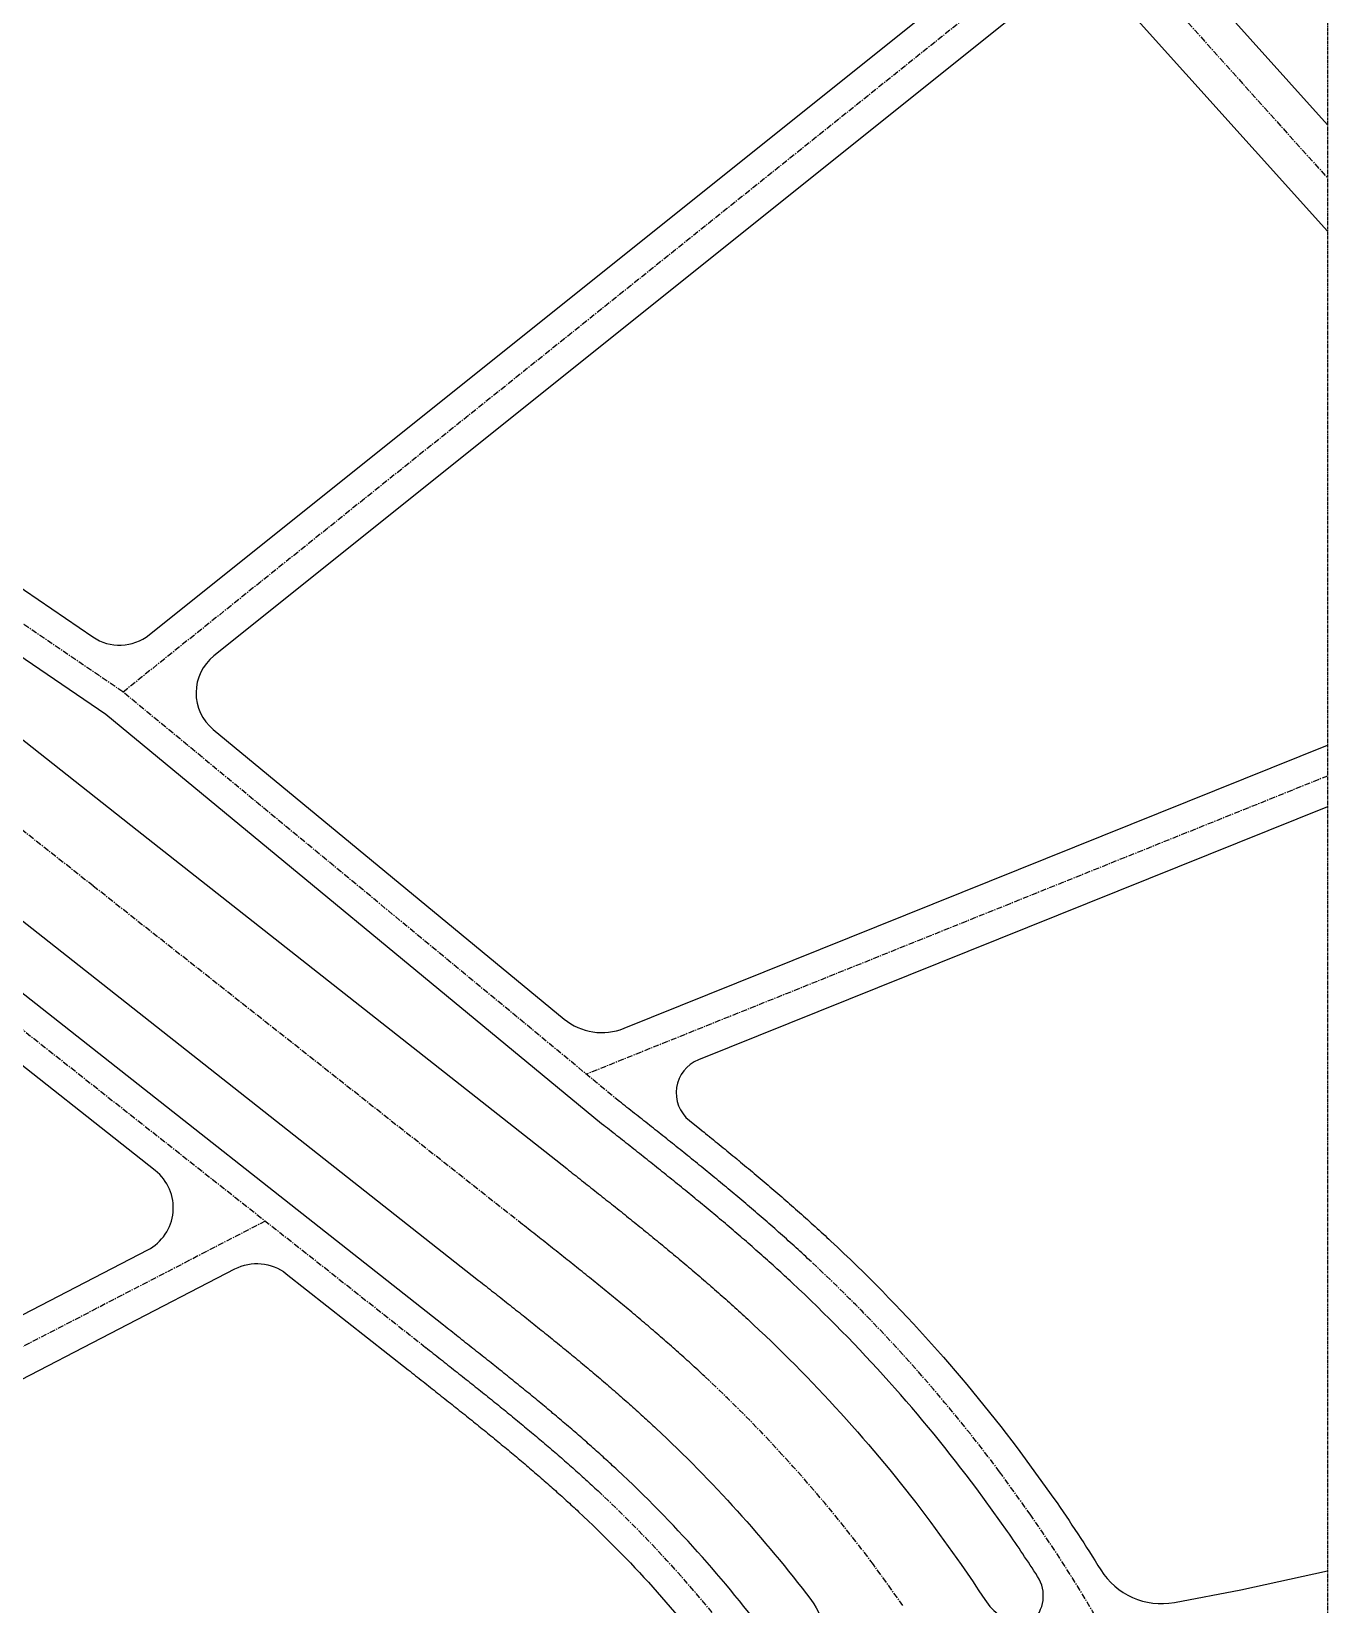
# Model space of a CAD drawing. Header units: millimetres. Extents: x 429861 to 37403537, y 4398138 to 8816131.
# Drawn here: x 448810 to 449356, y 4403935 to 4404598 of the extents above; entities that cross this region are included whole.
import ezdxf

# ---------------------------------------------------------------- set-up
doc = ezdxf.new("R2010")
doc.units = ezdxf.units.MM
doc.linetypes.add('CENTER', pattern=[2, 1.25, -0.25, 0.25, -0.25])
doc.layers.add('中心线', color=55, linetype='CENTER')
doc.layers.add('路网', color=253, linetype='Continuous')

msp = doc.modelspace()

# ---------------------------------------------------------------- linework, layer by layer
at = {"layer": '中心线'}
msp.add_line((449356.06, 4413303.43), (449356.06, 4399002.58), dxfattribs=at)
at = {"layer": '中心线', "ltscale": 2}
for p, q in [((449016.34, 4404913.6), (449356.06, 4404535.96)), ((449356.06, 4404725.69), (448848.19, 4404319.25)), ((448848.09, 4404319.33), (448776.27, 4404368.24)), ((448835.53, 4404237.52), (448735.42, 4404316.4)), ((449057.51, 4404146.64), (448848.09, 4404319.33)), ((449356.06, 4404283.86), (449043.73, 4404158.24)), ((449016.67, 4404094.8), (448835.53, 4404237.52)), ((448794.68, 4404185.68), (448975.82, 4404042.95)), ((449058.3, 4404146.02), (449057.51, 4404146.64)), ((449059.09, 4404145.4), (449058.3, 4404146.02)), ((449059.88, 4404144.78), (449059.09, 4404145.4)), ((449060.66, 4404144.15), (449059.88, 4404144.78)), ((449061.45, 4404143.53), (449060.66, 4404144.15)), ((449062.24, 4404142.91), (449061.45, 4404143.53)), ((449063.04, 4404142.29), (449062.24, 4404142.91)), ((449063.83, 4404141.66), (449063.04, 4404142.29)), ((449064.62, 4404141.04), (449063.83, 4404141.66)), ((449065.41, 4404140.41), (449064.62, 4404141.04)), ((449066.21, 4404139.78), (449065.41, 4404140.41)), ((449067, 4404139.15), (449066.21, 4404139.78)), ((449067.8, 4404138.52), (449067, 4404139.15)), ((449068.6, 4404137.9), (449067.8, 4404138.52)), ((449069.39, 4404137.26), (449068.6, 4404137.9)), ((449070.19, 4404136.63), (449069.39, 4404137.26)), ((449070.99, 4404136), (449070.19, 4404136.63)), ((449071.79, 4404135.37), (449070.99, 4404136)), ((449072.59, 4404134.73), (449071.79, 4404135.37)), ((449073.39, 4404134.1), (449072.59, 4404134.73)), ((449074.19, 4404133.46), (449073.39, 4404134.1)), ((449074.99, 4404132.83), (449074.19, 4404133.46)), ((449075.8, 4404132.19), (449074.99, 4404132.83)), ((449076.6, 4404131.55), (449075.8, 4404132.19)), ((449077.4, 4404130.91), (449076.6, 4404131.55)), ((449078.21, 4404130.27), (449077.4, 4404130.91)), ((449079.01, 4404129.63), (449078.21, 4404130.27)), ((449079.82, 4404128.98), (449079.01, 4404129.63)), ((449080.63, 4404128.34), (449079.82, 4404128.98)), ((449081.43, 4404127.69), (449080.63, 4404128.34)), ((449082.24, 4404127.05), (449081.43, 4404127.69)), ((449083.05, 4404126.4), (449082.24, 4404127.05)), ((449083.86, 4404125.75), (449083.05, 4404126.4)), ((449084.66, 4404125.1), (449083.86, 4404125.75)), ((449085.47, 4404124.45), (449084.66, 4404125.1)), ((449086.28, 4404123.8), (449085.47, 4404124.45)), ((449087.09, 4404123.15), (449086.28, 4404123.8)), ((449087.9, 4404122.49), (449087.09, 4404123.15)), ((449088.72, 4404121.84), (449087.9, 4404122.49)), ((449089.53, 4404121.18), (449088.72, 4404121.84)), ((449090.34, 4404120.52), (449089.53, 4404121.18)), ((449091.15, 4404119.86), (449090.34, 4404120.52)), ((449091.96, 4404119.2), (449091.15, 4404119.86)), ((449092.78, 4404118.54), (449091.96, 4404119.2)), ((449093.59, 4404117.88), (449092.78, 4404118.54)), ((449094.4, 4404117.21), (449093.59, 4404117.88)), ((449095.22, 4404116.55), (449094.4, 4404117.21)), ((449096.03, 4404115.88), (449095.22, 4404116.55)), ((449096.85, 4404115.21), (449096.03, 4404115.88)), ((449097.66, 4404114.54), (449096.85, 4404115.21)), ((449098.48, 4404113.87), (449097.66, 4404114.54)), ((449099.29, 4404113.2), (449098.48, 4404113.87)), ((449100.11, 4404112.52), (449099.29, 4404113.2)), ((449100.93, 4404111.85), (449100.11, 4404112.52)), ((449101.74, 4404111.17), (449100.93, 4404111.85)), ((449102.56, 4404110.49), (449101.74, 4404111.17)), ((449103.38, 4404109.81), (449102.56, 4404110.49)), ((449104.19, 4404109.13), (449103.38, 4404109.81)), ((449105.01, 4404108.45), (449104.19, 4404109.13)), ((449105.83, 4404107.77), (449105.01, 4404108.45)), ((449106.62, 4404107.1), (449105.83, 4404107.77)), ((449107.44, 4404106.41), (449106.62, 4404107.1)), ((449108.26, 4404105.73), (449107.44, 4404106.41)), ((449109.07, 4404105.04), (449108.26, 4404105.73)), ((449109.89, 4404104.34), (449109.07, 4404105.04)), ((449110.71, 4404103.65), (449109.89, 4404104.34)), ((449111.53, 4404102.96), (449110.71, 4404103.65)), ((449112.34, 4404102.26), (449111.53, 4404102.96)), ((449113.16, 4404101.56), (449112.34, 4404102.26)), ((449113.98, 4404100.86), (449113.16, 4404101.56)), ((448908.16, 4404096.26), (448645.64, 4403960.29)), ((449017.45, 4404094.18), (449016.67, 4404094.8)), ((449114.8, 4404100.16), (449113.98, 4404100.86)), ((449115.62, 4404099.46), (449114.8, 4404100.16)), ((449116.43, 4404098.75), (449115.62, 4404099.46)), ((449117.25, 4404098.05), (449116.43, 4404098.75)), ((449118.07, 4404097.34), (449117.25, 4404098.05)), ((449118.89, 4404096.63), (449118.07, 4404097.34)), ((449119.71, 4404095.92), (449118.89, 4404096.63)), ((449120.52, 4404095.2), (449119.71, 4404095.92)), ((449121.34, 4404094.49), (449120.52, 4404095.2)), ((449122.16, 4404093.77), (449121.34, 4404094.49)), ((449018.24, 4404093.56), (449017.45, 4404094.18)), ((449019.02, 4404092.94), (449018.24, 4404093.56)), ((449019.81, 4404092.32), (449019.02, 4404092.94)), ((449020.59, 4404091.7), (449019.81, 4404092.32)), ((449021.38, 4404091.08), (449020.59, 4404091.7)), ((449022.16, 4404090.46), (449021.38, 4404091.08)), ((449022.95, 4404089.84), (449022.16, 4404090.46)), ((449023.73, 4404089.22), (449022.95, 4404089.84)), ((449024.52, 4404088.61), (449023.73, 4404089.22)), ((449025.3, 4404087.99), (449024.52, 4404088.61)), ((449026.09, 4404087.37), (449025.3, 4404087.99)), ((449122.98, 4404093.05), (449122.16, 4404093.77)), ((449123.79, 4404092.33), (449122.98, 4404093.05)), ((449124.61, 4404091.61), (449123.79, 4404092.33)), ((449125.43, 4404090.88), (449124.61, 4404091.61)), ((449126.24, 4404090.16), (449125.43, 4404090.88)), ((449127.06, 4404089.43), (449126.24, 4404090.16)), ((449127.88, 4404088.7), (449127.06, 4404089.43)), ((449128.69, 4404087.97), (449127.88, 4404088.7)), ((449129.51, 4404087.23), (449128.69, 4404087.97)), ((449026.87, 4404086.75), (449026.09, 4404087.37)), ((449027.66, 4404086.13), (449026.87, 4404086.75)), ((449028.44, 4404085.51), (449027.66, 4404086.13)), ((449029.23, 4404084.89), (449028.44, 4404085.51)), ((449030.01, 4404084.26), (449029.23, 4404084.89)), ((449030.8, 4404083.64), (449030.01, 4404084.26)), ((449031.58, 4404083.02), (449030.8, 4404083.64)), ((449032.36, 4404082.4), (449031.58, 4404083.02)), ((449033.15, 4404081.78), (449032.36, 4404082.4)), ((449033.93, 4404081.16), (449033.15, 4404081.78)), ((449034.71, 4404080.54), (449033.93, 4404081.16)), ((449130.32, 4404086.5), (449129.51, 4404087.23)), ((449131.14, 4404085.76), (449130.32, 4404086.5)), ((449131.96, 4404085.02), (449131.14, 4404085.76)), ((449132.77, 4404084.28), (449131.96, 4404085.02)), ((449133.58, 4404083.54), (449132.77, 4404084.28)), ((449134.4, 4404082.79), (449133.58, 4404083.54)), ((449135.21, 4404082.04), (449134.4, 4404082.79)), ((449136.02, 4404081.29), (449135.21, 4404082.04)), ((449136.84, 4404080.54), (449136.02, 4404081.29)), ((449035.49, 4404079.91), (449034.71, 4404080.54)), ((449036.28, 4404079.29), (449035.49, 4404079.91)), ((449037.06, 4404078.67), (449036.28, 4404079.29)), ((449037.84, 4404078.04), (449037.06, 4404078.67)), ((449038.62, 4404077.42), (449037.84, 4404078.04)), ((449039.4, 4404076.8), (449038.62, 4404077.42)), ((449040.18, 4404076.17), (449039.4, 4404076.8)), ((449040.96, 4404075.55), (449040.18, 4404076.17)), ((449041.75, 4404074.92), (449040.96, 4404075.55)), ((449042.53, 4404074.29), (449041.75, 4404074.92)), ((449137.65, 4404079.79), (449136.84, 4404080.54)), ((449138.46, 4404079.03), (449137.65, 4404079.79)), ((449043.3, 4404073.67), (449042.53, 4404074.29)), ((449044.08, 4404073.04), (449043.3, 4404073.67)), ((449044.86, 4404072.41), (449044.08, 4404073.04)), ((449045.64, 4404071.79), (449044.86, 4404072.41)), ((449046.42, 4404071.16), (449045.64, 4404071.79)), ((449047.2, 4404070.53), (449046.42, 4404071.16)), ((449047.97, 4404069.9), (449047.2, 4404070.53)), ((449048.75, 4404069.27), (449047.97, 4404069.9)), ((449049.53, 4404068.64), (449048.75, 4404069.27)), ((449050.3, 4404068.01), (449049.53, 4404068.64)), ((449051.08, 4404067.38), (449050.3, 4404068.01)), ((449051.86, 4404066.75), (449051.08, 4404067.38)), ((449052.63, 4404066.12), (449051.86, 4404066.75)), ((449053.4, 4404065.48), (449052.63, 4404066.12)), ((449054.18, 4404064.85), (449053.4, 4404065.48)), ((449054.95, 4404064.21), (449054.18, 4404064.85)), ((449055.72, 4404063.58), (449054.95, 4404064.21)), ((449056.5, 4404062.94), (449055.72, 4404063.58)), ((449057.27, 4404062.31), (449056.5, 4404062.94)), ((449058.04, 4404061.67), (449057.27, 4404062.31)), ((449058.81, 4404061.03), (449058.04, 4404061.67)), ((449059.58, 4404060.4), (449058.81, 4404061.03)), ((449060.35, 4404059.76), (449059.58, 4404060.4)), ((449061.12, 4404059.12), (449060.35, 4404059.76)), ((449061.88, 4404058.48), (449061.12, 4404059.12)), ((449062.65, 4404057.84), (449061.88, 4404058.48)), ((449063.42, 4404057.19), (449062.65, 4404057.84)), ((449064.19, 4404056.55), (449063.42, 4404057.19)), ((449064.95, 4404055.91), (449064.19, 4404056.55)), ((449065.72, 4404055.26), (449064.95, 4404055.91)), ((449066.48, 4404054.62), (449065.72, 4404055.26)), ((449067.24, 4404053.97), (449066.48, 4404054.62)), ((449068.01, 4404053.33), (449067.24, 4404053.97)), ((449068.77, 4404052.68), (449068.01, 4404053.33)), ((449069.53, 4404052.03), (449068.77, 4404052.68)), ((449070.29, 4404051.38), (449069.53, 4404052.03)), ((449071.05, 4404050.73), (449070.29, 4404051.38)), ((449071.81, 4404050.08), (449071.05, 4404050.73)), ((449072.57, 4404049.43), (449071.81, 4404050.08)), ((449073.33, 4404048.78), (449072.57, 4404049.43)), ((449074.08, 4404048.12), (449073.33, 4404048.78)), ((449074.84, 4404047.47), (449074.08, 4404048.12)), ((448975.82, 4404042.95), (448976.6, 4404042.34)), ((448976.6, 4404042.34), (448977.39, 4404041.72)), ((448977.39, 4404041.72), (448978.17, 4404041.1)), ((449075.59, 4404046.81), (449074.84, 4404047.47)), ((449076.35, 4404046.16), (449075.59, 4404046.81)), ((449077.1, 4404045.5), (449076.35, 4404046.16)), ((449077.85, 4404044.84), (449077.1, 4404045.5)), ((449078.61, 4404044.18), (449077.85, 4404044.84)), ((449079.36, 4404043.52), (449078.61, 4404044.18)), ((449080.11, 4404042.86), (449079.36, 4404043.52)), ((449080.86, 4404042.2), (449080.11, 4404042.86)), ((449081.6, 4404041.53), (449080.86, 4404042.2)), ((449082.35, 4404040.87), (449081.6, 4404041.53)), ((448978.17, 4404041.1), (448978.95, 4404040.48)), ((448978.95, 4404040.48), (448979.74, 4404039.87)), ((448979.74, 4404039.87), (448980.52, 4404039.25)), ((448980.52, 4404039.25), (448981.3, 4404038.64)), ((448981.3, 4404038.64), (448982.08, 4404038.02)), ((448982.08, 4404038.02), (448982.85, 4404037.41)), ((448982.85, 4404037.41), (448983.63, 4404036.79)), ((448983.63, 4404036.79), (448984.41, 4404036.18)), ((448984.41, 4404036.18), (448985.18, 4404035.57)), ((448985.18, 4404035.57), (448985.96, 4404034.96)), ((448985.96, 4404034.96), (448986.73, 4404034.35)), ((449083.1, 4404040.2), (449082.35, 4404040.87)), ((449083.84, 4404039.54), (449083.1, 4404040.2)), ((449084.59, 4404038.87), (449083.84, 4404039.54)), ((449085.33, 4404038.2), (449084.59, 4404038.87)), ((449086.07, 4404037.53), (449085.33, 4404038.2)), ((449086.82, 4404036.86), (449086.07, 4404037.53)), ((449087.56, 4404036.19), (449086.82, 4404036.86)), ((449088.29, 4404035.51), (449087.56, 4404036.19)), ((449089.03, 4404034.84), (449088.29, 4404035.51)), ((449089.77, 4404034.16), (449089.03, 4404034.84)), ((448986.73, 4404034.35), (448987.5, 4404033.74)), ((448987.5, 4404033.74), (448988.27, 4404033.13)), ((448988.27, 4404033.13), (448989.05, 4404032.52)), ((448989.05, 4404032.52), (448989.81, 4404031.91)), ((448989.81, 4404031.91), (448990.58, 4404031.3)), ((448990.58, 4404031.3), (448991.35, 4404030.69)), ((448991.35, 4404030.69), (448992.12, 4404030.08)), ((448992.12, 4404030.08), (448992.88, 4404029.47)), ((448992.88, 4404029.47), (448993.64, 4404028.87)), ((448993.64, 4404028.87), (448994.41, 4404028.26)), ((448994.41, 4404028.26), (448995.17, 4404027.65)), ((449090.51, 4404033.49), (449089.77, 4404034.16)), ((449091.24, 4404032.81), (449090.51, 4404033.49)), ((449091.98, 4404032.13), (449091.24, 4404032.81)), ((449092.71, 4404031.45), (449091.98, 4404032.13)), ((449093.44, 4404030.77), (449092.71, 4404031.45)), ((448995.17, 4404027.65), (448995.93, 4404027.05)), ((448995.93, 4404027.05), (448996.69, 4404026.44)), ((448996.69, 4404026.44), (448997.45, 4404025.84)), ((448997.45, 4404025.84), (448998.2, 4404025.23)), ((448998.2, 4404025.23), (448998.96, 4404024.63)), ((448998.96, 4404024.63), (448999.72, 4404024.02)), ((448999.72, 4404024.02), (449000.47, 4404023.42)), ((449000.47, 4404023.42), (449001.22, 4404022.81)), ((449001.22, 4404022.81), (449001.97, 4404022.21)), ((449001.97, 4404022.21), (449002.72, 4404021.61)), ((449002.72, 4404021.61), (449003.47, 4404021)), ((449003.47, 4404021), (449004.22, 4404020.4)), ((449004.22, 4404020.4), (449004.97, 4404019.8)), ((449004.97, 4404019.8), (449005.71, 4404019.2)), ((449005.71, 4404019.2), (449006.46, 4404018.6)), ((449006.46, 4404018.6), (449007.2, 4404017.99)), ((449007.2, 4404017.99), (449007.94, 4404017.39)), ((449007.94, 4404017.39), (449008.68, 4404016.79)), ((449008.68, 4404016.79), (449009.42, 4404016.19)), ((449009.42, 4404016.19), (449010.16, 4404015.59)), ((449010.16, 4404015.59), (449010.89, 4404014.99)), ((449010.89, 4404014.99), (449011.63, 4404014.39)), ((449011.63, 4404014.39), (449012.36, 4404013.78)), ((449012.36, 4404013.78), (449013.09, 4404013.18)), ((449013.09, 4404013.18), (449013.83, 4404012.58)), ((449013.83, 4404012.58), (449014.55, 4404011.98)), ((449014.55, 4404011.98), (449015.28, 4404011.38)), ((449015.28, 4404011.38), (449016.01, 4404010.78)), ((449016.01, 4404010.78), (449016.74, 4404010.18)), ((449016.74, 4404010.18), (449017.46, 4404009.58)), ((449017.46, 4404009.58), (449018.18, 4404008.98)), ((449018.18, 4404008.98), (449018.9, 4404008.38)), ((449018.9, 4404008.38), (449019.62, 4404007.78)), ((449019.62, 4404007.78), (449020.34, 4404007.18)), ((449020.34, 4404007.18), (449021.06, 4404006.58)), ((449021.06, 4404006.58), (449021.75, 4404006)), ((449021.75, 4404006), (449022.46, 4404005.4)), ((449022.46, 4404005.4), (449023.18, 4404004.8)), ((449023.18, 4404004.8), (449023.89, 4404004.2)), ((449023.89, 4404004.2), (449024.6, 4404003.6)), ((449024.6, 4404003.6), (449025.3, 4404003)), ((449025.3, 4404003), (449026.01, 4404002.4)), ((449026.01, 4404002.4), (449026.71, 4404001.8)), ((449026.71, 4404001.8), (449027.42, 4404001.2)), ((449027.42, 4404001.2), (449028.12, 4404000.6)), ((449028.12, 4404000.6), (449028.82, 4404000)), ((449028.82, 4404000), (449029.52, 4403999.4)), ((449029.52, 4403999.4), (449030.22, 4403998.8)), ((449030.22, 4403998.8), (449030.91, 4403998.2)), ((449030.91, 4403998.2), (449031.61, 4403997.6)), ((449031.61, 4403997.6), (449032.3, 4403997)), ((449032.3, 4403997), (449032.99, 4403996.4)), ((449032.99, 4403996.4), (449033.68, 4403995.79)), ((449033.68, 4403995.79), (449034.37, 4403995.19)), ((449034.37, 4403995.19), (449035.05, 4403994.59)), ((449035.05, 4403994.59), (449035.74, 4403993.99)), ((449035.74, 4403993.99), (449036.42, 4403993.39)), ((449036.42, 4403993.39), (449037.1, 4403992.78)), ((449037.1, 4403992.78), (449037.78, 4403992.18)), ((449037.78, 4403992.18), (449038.46, 4403991.58)), ((449038.46, 4403991.58), (449039.13, 4403990.98)), ((449039.13, 4403990.98), (449039.81, 4403990.37)), ((449039.81, 4403990.37), (449040.48, 4403989.77)), ((449040.48, 4403989.77), (449041.15, 4403989.17)), ((449041.15, 4403989.17), (449041.82, 4403988.56)), ((449041.82, 4403988.56), (449042.49, 4403987.96)), ((449230.91, 4403972.32), (449217.8, 4403990.51)), ((449042.49, 4403987.96), (449043.15, 4403987.35)), ((449043.15, 4403987.35), (449043.82, 4403986.75)), ((449043.82, 4403986.75), (449044.48, 4403986.14)), ((449044.48, 4403986.14), (449045.14, 4403985.54)), ((449045.14, 4403985.54), (449045.8, 4403984.93)), ((449045.8, 4403984.93), (449046.46, 4403984.33)), ((449046.46, 4403984.33), (449047.11, 4403983.72)), ((449047.11, 4403983.72), (449047.77, 4403983.11)), ((449047.77, 4403983.11), (449048.46, 4403982.47)), ((449177.04, 4403934.19), (449164.59, 4403951.46))]:
    msp.add_line(p, q, dxfattribs=at)
for centre, radius, start, end in [((448684.16, 4403592.03), 666, 36.74927, 46.98928), ((448684.16, 4403592.03), 600, 36.80095, 46.98928), ((448684.39, 4403592.24), 533.69, 36.85899, 46.98633), ((448684.06, 4403592), 666.1, 28.79001, 34.81736)]:
    msp.add_arc(centre, radius, start, end, dxfattribs=at)
at = {"layer": '路网', "flags": 128}
for points in [[(449356.06, 4404710.32), (449293.14, 4404659.96, 0.431208), (449290.76, 4404630.97), (449356.06, 4404558.39)], [(448783.37, 4404377.92), (448835.41, 4404342.49, 0.329383), (448859.17, 4404343.4), (449220.51, 4404632.58, 0.431208)], [(449356.06, 4404513.53), (449265.76, 4404613.91, 0.397421), (449238.39, 4404616.15)], [(449238.39, 4404616.15), (448886.44, 4404334.49, 0.476013), (448886.22, 4404303.45), (449034.22, 4404181.4, 0.274607), (449059.45, 4404177.5), (449356.06, 4404296.8)], [(449231.28, 4403927.18, 0.367129), (449233.82, 4403946.42, 0.008722), (449221.12, 4403965.38), (449208.12, 4403983.41, 0.04467), (449130.28, 4404070.25), (449129.48, 4404071), (449128.68, 4404071.74), (449127.88, 4404072.48), (449127.08, 4404073.21), (449126.28, 4404073.95), (449125.48, 4404074.68), (449124.68, 4404075.41), (449123.88, 4404076.14), (449123.08, 4404076.87), (449122.28, 4404077.6), (449121.48, 4404078.32), (449120.67, 4404079.04), (449119.87, 4404079.76), (449119.07, 4404080.48), (449118.26, 4404081.2), (449117.46, 4404081.91), (449116.66, 4404082.63), (449115.85, 4404083.34), (449115.05, 4404084.05), (449114.24, 4404084.75), (449113.43, 4404085.46), (449112.63, 4404086.17), (449111.82, 4404086.87), (449111.02, 4404087.57), (449110.21, 4404088.27), (449109.4, 4404088.97), (449108.6, 4404089.67), (449107.79, 4404090.36), (449106.98, 4404091.06), (449106.18, 4404091.75), (449105.37, 4404092.44), (449104.56, 4404093.13), (449103.75, 4404093.82), (449102.94, 4404094.5), (449102.14, 4404095.19), (449101.33, 4404095.87), (449100.52, 4404096.55), (449099.71, 4404097.23), (449098.91, 4404097.91), (449098.12, 4404098.57), (449097.31, 4404099.24), (449096.51, 4404099.92), (449095.7, 4404100.59), (449094.89, 4404101.27), (449094.08, 4404101.94), (449093.27, 4404102.61), (449092.46, 4404103.27), (449091.66, 4404103.94), (449090.85, 4404104.61), (449090.04, 4404105.27), (449089.23, 4404105.94), (449088.43, 4404106.6), (449087.62, 4404107.26), (449086.81, 4404107.92), (449086.01, 4404108.58), (449085.2, 4404109.24), (449084.39, 4404109.89), (449083.59, 4404110.55), (449082.78, 4404111.2), (449081.98, 4404111.85), (449081.17, 4404112.51), (449080.36, 4404113.16), (449079.56, 4404113.81), (449078.76, 4404114.45), (449077.95, 4404115.1), (449077.15, 4404115.75), (449076.34, 4404116.39), (449075.54, 4404117.04), (449074.74, 4404117.68), (449073.93, 4404118.32), (449073.13, 4404118.97), (449072.33, 4404119.61), (449071.53, 4404120.25), (449070.73, 4404120.88), (449069.93, 4404121.52), (449069.13, 4404122.16), (449068.33, 4404122.79), (449067.53, 4404123.43), (449066.73, 4404124.06), (449065.93, 4404124.7), (449065.14, 4404125.33), (449064.34, 4404125.96), (449063.54, 4404126.59), (449062.75, 4404127.22), (449061.95, 4404127.85), (449061.15, 4404128.48), (449060.36, 4404129.11), (449059.57, 4404129.74), (449058.77, 4404130.36), (449057.98, 4404130.99), (449057.19, 4404131.61), (449056.4, 4404132.24), (449055.61, 4404132.86), (449054.82, 4404133.49), (449054.03, 4404134.11), (449053.24, 4404134.73), (449052.45, 4404135.35), (449051.66, 4404135.97), (449050.87, 4404136.59), (449049.98, 4404137.29), (448840.88, 4404309.72), (448769.17, 4404358.56)], [(448753.99, 4404339.96), (448854.1, 4404261.08), (449035.23, 4404118.36), (449036.02, 4404117.74), (449036.81, 4404117.12), (449037.59, 4404116.5), (449038.38, 4404115.88), (449039.17, 4404115.26), (449039.95, 4404114.64), (449040.74, 4404114.02), (449041.53, 4404113.4), (449042.32, 4404112.78), (449043.11, 4404112.15), (449043.9, 4404111.53), (449044.69, 4404110.91), (449045.48, 4404110.28), (449046.27, 4404109.66), (449047.06, 4404109.03), (449047.85, 4404108.41), (449048.64, 4404107.78), (449049.43, 4404107.15), (449050.22, 4404106.53), (449051.01, 4404105.9), (449051.8, 4404105.27), (449052.59, 4404104.64), (449053.39, 4404104.01), (449054.18, 4404103.38), (449054.97, 4404102.75), (449055.76, 4404102.12), (449056.56, 4404101.49), (449057.35, 4404100.86), (449058.14, 4404100.22), (449058.93, 4404099.59), (449059.73, 4404098.96), (449060.52, 4404098.32), (449061.31, 4404097.68), (449062.1, 4404097.05), (449062.9, 4404096.41), (449063.69, 4404095.77), (449064.48, 4404095.13), (449065.28, 4404094.49), (449066.07, 4404093.85), (449066.86, 4404093.21), (449067.66, 4404092.57), (449068.45, 4404091.92), (449069.24, 4404091.28), (449070.03, 4404090.63), (449070.83, 4404089.99), (449071.62, 4404089.34), (449072.41, 4404088.69), (449073.2, 4404088.04), (449074, 4404087.39), (449074.79, 4404086.74), (449075.58, 4404086.09), (449076.37, 4404085.44), (449077.16, 4404084.79), (449077.95, 4404084.13), (449078.74, 4404083.48), (449079.54, 4404082.82), (449080.33, 4404082.16), (449081.12, 4404081.5), (449081.91, 4404080.84), (449082.7, 4404080.18), (449083.47, 4404079.53), (449084.26, 4404078.87), (449085.05, 4404078.2), (449085.84, 4404077.54), (449086.63, 4404076.87), (449087.42, 4404076.2), (449088.2, 4404075.53), (449088.99, 4404074.86), (449089.78, 4404074.19), (449090.56, 4404073.52), (449091.35, 4404072.84), (449092.14, 4404072.17), (449092.92, 4404071.49), (449093.71, 4404070.82), (449094.49, 4404070.14), (449095.27, 4404069.46), (449096.06, 4404068.78), (449096.84, 4404068.09), (449097.62, 4404067.41), (449098.4, 4404066.72), (449099.18, 4404066.04), (449099.96, 4404065.35), (449100.74, 4404064.66), (449101.52, 4404063.97), (449102.3, 4404063.27), (449103.08, 4404062.58), (449103.86, 4404061.88), (449104.64, 4404061.19), (449105.41, 4404060.49), (449106.19, 4404059.79), (449106.96, 4404059.09), (449107.74, 4404058.38), (449108.51, 4404057.68), (449109.28, 4404056.97), (449110.06, 4404056.27), (449110.83, 4404055.56), (449111.6, 4404054.85), (449112.37, 4404054.13), (449113.14, 4404053.42), (449113.9, 4404052.71, -0.044591), (449188.78, 4403969.21), (449201.53, 4403951.52, -0.007095), (449211.52, 4403936.69, 0.193247), (449226.79, 4403926.01, 0.245884)], [(448716.86, 4404292.84), (448816.97, 4404213.96), (448998.1, 4404071.23), (448998.88, 4404070.61), (448999.67, 4404070), (449000.45, 4404069.38), (449001.24, 4404068.76), (449002.02, 4404068.14), (449002.81, 4404067.52), (449003.59, 4404066.91), (449004.37, 4404066.29), (449005.15, 4404065.67), (449005.93, 4404065.06), (449006.72, 4404064.44), (449007.5, 4404063.82), (449008.28, 4404063.21), (449009.06, 4404062.59), (449009.83, 4404061.97), (449010.61, 4404061.36), (449011.39, 4404060.74), (449012.17, 4404060.13), (449012.94, 4404059.51), (449013.72, 4404058.9), (449014.5, 4404058.28), (449015.27, 4404057.67), (449016.05, 4404057.05), (449016.82, 4404056.43), (449017.59, 4404055.82), (449018.36, 4404055.2), (449019.14, 4404054.59), (449019.91, 4404053.97), (449020.68, 4404053.36), (449021.45, 4404052.74), (449022.22, 4404052.13), (449022.98, 4404051.51), (449023.75, 4404050.89), (449024.52, 4404050.28), (449025.28, 4404049.66), (449026.05, 4404049.05), (449026.81, 4404048.43), (449027.58, 4404047.81), (449028.34, 4404047.2), (449029.1, 4404046.58), (449029.86, 4404045.96), (449030.62, 4404045.35), (449031.38, 4404044.73), (449032.14, 4404044.11), (449032.9, 4404043.49), (449033.66, 4404042.88), (449034.42, 4404042.26), (449035.17, 4404041.64), (449035.93, 4404041.02), (449036.68, 4404040.4), (449037.43, 4404039.78), (449038.18, 4404039.16), (449038.93, 4404038.54), (449039.68, 4404037.92), (449040.43, 4404037.3), (449041.18, 4404036.68), (449041.93, 4404036.06), (449042.68, 4404035.43), (449043.42, 4404034.81), (449044.17, 4404034.19), (449044.9, 4404033.58), (449045.64, 4404032.95), (449046.38, 4404032.33), (449047.12, 4404031.7), (449047.86, 4404031.08), (449048.6, 4404030.45), (449049.33, 4404029.83), (449050.07, 4404029.2), (449050.8, 4404028.57), (449051.54, 4404027.95), (449052.27, 4404027.32), (449053, 4404026.69), (449053.73, 4404026.06), (449054.46, 4404025.43), (449055.19, 4404024.8), (449055.91, 4404024.17), (449056.64, 4404023.54), (449057.36, 4404022.91), (449058.09, 4404022.27), (449058.81, 4404021.64), (449059.53, 4404021.01), (449060.25, 4404020.37), (449060.97, 4404019.74), (449061.68, 4404019.1), (449062.4, 4404018.47), (449063.11, 4404017.83), (449063.83, 4404017.19), (449064.54, 4404016.55), (449065.25, 4404015.91), (449065.96, 4404015.27), (449066.67, 4404014.63), (449067.37, 4404013.99), (449068.08, 4404013.35), (449068.78, 4404012.71), (449069.49, 4404012.06), (449070.19, 4404011.42), (449070.89, 4404010.77), (449071.58, 4404010.13), (449072.28, 4404009.48), (449072.99, 4404008.81, -0.042733), (449138.17, 4403936.67, -0.280413), (449141.36, 4403905.63, -0.456586)], [(449356.06, 4404270.93), (449090.79, 4404164.23, 0.573562), (449087, 4404138.61), (449091.37, 4404135.11, -0.000138), (449091.37, 4404135.11), (449092.18, 4404134.46, -0.000142), (449092.18, 4404134.45), (449092.99, 4404133.8, -0.000146), (449093, 4404133.8), (449093.81, 4404133.15, -0.00015), (449093.81, 4404133.14), (449094.62, 4404132.49, -0.000154), (449094.63, 4404132.48), (449095.44, 4404131.83, -0.000158), (449095.45, 4404131.82), (449096.26, 4404131.17, -0.000163), (449096.26, 4404131.16), (449097.08, 4404130.51, -0.000167), (449097.08, 4404130.5), (449097.89, 4404129.84, -0.000171), (449097.9, 4404129.84), (449098.71, 4404129.18, -0.000175), (449098.72, 4404129.17), (449099.53, 4404128.51, -0.000179), (449099.54, 4404128.51), (449100.35, 4404127.85, -0.000184), (449100.36, 4404127.84), (449101.17, 4404127.18, -0.000188), (449101.18, 4404127.17), (449101.99, 4404126.51, -0.000192), (449102, 4404126.5), (449102.81, 4404125.84, -0.000196), (449102.82, 4404125.83), (449103.64, 4404125.16, -0.0002), (449103.64, 4404125.16), (449104.46, 4404124.49, -0.000204), (449104.47, 4404124.48), (449105.28, 4404123.81, -0.000209), (449105.29, 4404123.81), (449106.1, 4404123.14, -0.000213), (449106.11, 4404123.13), (449106.93, 4404122.46, -0.000217), (449106.94, 4404122.45), (449107.75, 4404121.78, -0.000221), (449107.76, 4404121.77), (449108.58, 4404121.09, -0.000225), (449108.58, 4404121.09), (449109.4, 4404120.41, -0.000229), (449109.41, 4404120.4), (449110.23, 4404119.72, -0.000234), (449110.24, 4404119.72), (449111.05, 4404119.04, -0.000238), (449111.06, 4404119.03), (449111.88, 4404118.35, -0.000242), (449111.89, 4404118.34), (449112.7, 4404117.66, -0.000246), (449112.71, 4404117.65), (449113.53, 4404116.97, -0.000242), (449113.54, 4404116.96), (449114.34, 4404116.29), (449115.16, 4404115.6), (449115.99, 4404114.9), (449116.82, 4404114.2), (449117.64, 4404113.5), (449118.47, 4404112.8), (449119.3, 4404112.1), (449120.13, 4404111.39), (449120.96, 4404110.69), (449121.79, 4404109.98), (449122.61, 4404109.27), (449123.44, 4404108.55), (449124.27, 4404107.84), (449125.1, 4404107.12), (449125.93, 4404106.41), (449126.76, 4404105.69), (449127.59, 4404104.96), (449128.42, 4404104.24), (449129.25, 4404103.51), (449130.08, 4404102.79), (449130.91, 4404102.06), (449131.74, 4404101.33), (449132.57, 4404100.59), (449133.4, 4404099.86), (449134.23, 4404099.12), (449135.05, 4404098.38), (449135.88, 4404097.64), (449136.71, 4404096.9), (449137.54, 4404096.15), (449138.37, 4404095.4), (449139.2, 4404094.65), (449140.03, 4404093.9), (449140.86, 4404093.15), (449141.68, 4404092.39), (449142.51, 4404091.63), (449143.34, 4404090.87), (449144.17, 4404090.11), (449144.99, 4404089.34), (449145.82, 4404088.57), (449146.64, 4404087.81, -0.04475), (449227.48, 4403997.61), (449240.71, 4403979.25, -0.013255), (449260.45, 4403949.21, 0.309573), (449291.46, 4403935.52), (449319.56, 4403940.78), (449356.06, 4403948.87)], [(449121.07, 4403919.48, 0.04427), (449056.64, 4403991.25), (449055.94, 4403991.9), (449055.27, 4403992.52), (449054.6, 4403993.14), (449053.93, 4403993.76), (449053.26, 4403994.38), (449052.58, 4403995), (449051.91, 4403995.62), (449051.23, 4403996.23), (449050.55, 4403996.85), (449049.87, 4403997.47), (449049.18, 4403998.08), (449048.5, 4403998.7), (449047.81, 4403999.31), (449047.13, 4403999.93), (449046.44, 4404000.54), (449045.75, 4404001.16), (449045.06, 4404001.77), (449044.36, 4404002.38), (449043.67, 4404002.99), (449042.97, 4404003.61), (449042.27, 4404004.22), (449041.57, 4404004.83), (449040.87, 4404005.44), (449040.17, 4404006.05), (449039.47, 4404006.67), (449038.76, 4404007.28), (449038.05, 4404007.89), (449037.35, 4404008.5), (449036.64, 4404009.11), (449035.93, 4404009.72), (449035.21, 4404010.33), (449034.5, 4404010.93), (449033.78, 4404011.54), (449033.07, 4404012.15), (449032.35, 4404012.76), (449031.63, 4404013.37), (449030.91, 4404013.98), (449030.19, 4404014.58), (449029.46, 4404015.2), (449028.77, 4404015.78), (449028.04, 4404016.39), (449027.31, 4404017), (449026.58, 4404017.61), (449025.85, 4404018.21), (449025.12, 4404018.82), (449024.39, 4404019.43), (449023.65, 4404020.03), (449022.92, 4404020.64), (449022.18, 4404021.25), (449021.44, 4404021.86), (449020.7, 4404022.46), (449019.96, 4404023.07), (449019.22, 4404023.68), (449018.48, 4404024.28), (449017.74, 4404024.89), (449016.99, 4404025.5), (449016.25, 4404026.1), (449015.5, 4404026.71), (449014.75, 4404027.32), (449014, 4404027.92), (449013.25, 4404028.53), (449012.5, 4404029.14), (449011.75, 4404029.74), (449011, 4404030.35), (449010.24, 4404030.96), (449009.49, 4404031.57), (449008.73, 4404032.17), (449007.97, 4404032.78), (449007.22, 4404033.39), (449006.46, 4404034), (449005.7, 4404034.61), (449004.93, 4404035.21), (449004.17, 4404035.82), (449003.41, 4404036.43), (449002.64, 4404037.04), (449001.88, 4404037.65), (449001.11, 4404038.26), (449000.34, 4404038.87), (448999.58, 4404039.48), (448998.81, 4404040.09), (448998.04, 4404040.7), (448997.27, 4404041.31), (448996.49, 4404041.92), (448995.72, 4404042.54), (448994.95, 4404043.15), (448994.17, 4404043.76), (448993.4, 4404044.37), (448992.62, 4404044.99), (448991.84, 4404045.6), (448991.07, 4404046.21), (448990.29, 4404046.83), (448989.51, 4404047.44), (448988.73, 4404048.06), (448987.95, 4404048.68), (448987.17, 4404049.29), (448986.38, 4404049.91), (448985.6, 4404050.53), (448984.82, 4404051.14), (448984.03, 4404051.76), (448983.25, 4404052.38), (448802.11, 4404195.1)], [(448640.03, 4403970.89), (448858.57, 4404084.09, 0.545113), (448861.75, 4404117.56), (448787.26, 4404176.25)], [(448651.25, 4403949.68), (448895.36, 4404076.12, -0.294404), (448916.94, 4404074.07), (448968.39, 4404033.53), (448969.18, 4404032.91), (448969.96, 4404032.29), (448970.74, 4404031.68), (448971.53, 4404031.06), (448972.31, 4404030.44), (448973.09, 4404029.83), (448973.87, 4404029.21), (448974.65, 4404028.6), (448975.42, 4404027.99), (448976.2, 4404027.37), (448976.97, 4404026.76), (448977.75, 4404026.15), (448978.52, 4404025.54), (448979.29, 4404024.93), (448980.06, 4404024.32), (448980.83, 4404023.71), (448981.6, 4404023.11), (448982.36, 4404022.5), (448983.13, 4404021.89), (448983.89, 4404021.29), (448984.66, 4404020.68), (448985.42, 4404020.08), (448986.18, 4404019.47), (448986.94, 4404018.87), (448987.7, 4404018.26), (448988.45, 4404017.66), (448989.21, 4404017.06), (448989.96, 4404016.46), (448990.71, 4404015.86), (448991.47, 4404015.26), (448992.22, 4404014.65), (448992.96, 4404014.05), (448993.71, 4404013.45), (448994.46, 4404012.86), (448995.2, 4404012.26), (448995.95, 4404011.66), (448996.69, 4404011.06), (448997.43, 4404010.46), (448998.17, 4404009.86), (448998.91, 4404009.27), (448999.64, 4404008.67), (449000.38, 4404008.07), (449001.11, 4404007.48), (449001.84, 4404006.88), (449002.58, 4404006.29), (449003.3, 4404005.69), (449004.03, 4404005.1), (449004.76, 4404004.5), (449005.48, 4404003.91), (449006.21, 4404003.31), (449006.93, 4404002.72), (449007.65, 4404002.12), (449008.37, 4404001.53), (449009.09, 4404000.94), (449009.8, 4404000.34), (449010.52, 4403999.75), (449011.23, 4403999.16), (449011.94, 4403998.56), (449012.65, 4403997.97), (449013.35, 4403997.38), (449014.04, 4403996.81), (449014.74, 4403996.22), (449015.44, 4403995.63), (449016.14, 4403995.04), (449016.84, 4403994.44), (449017.54, 4403993.85), (449018.24, 4403993.26), (449018.93, 4403992.67), (449019.62, 4403992.08), (449020.31, 4403991.49), (449021, 4403990.9), (449021.69, 4403990.3), (449022.38, 4403989.71), (449023.06, 4403989.12), (449023.75, 4403988.53), (449024.43, 4403987.94), (449025.11, 4403987.35), (449025.78, 4403986.76), (449026.46, 4403986.17), (449027.13, 4403985.57), (449027.81, 4403984.98), (449028.48, 4403984.39), (449029.15, 4403983.8), (449029.81, 4403983.21), (449030.48, 4403982.62), (449031.14, 4403982.03), (449031.8, 4403981.43), (449032.46, 4403980.84), (449033.12, 4403980.25), (449033.78, 4403979.66), (449034.43, 4403979.07), (449035.08, 4403978.47), (449035.73, 4403977.88), (449036.38, 4403977.29), (449037.03, 4403976.7), (449037.67, 4403976.1), (449038.32, 4403975.51), (449038.96, 4403974.92), (449039.6, 4403974.33), (449040.28, 4403973.69, -0.042785), (449100, 4403907.56, -0.493613)]]:
    msp.add_lwpolyline(points, format="xyb", dxfattribs=at)

doc.saveas('drawing.dxf')
